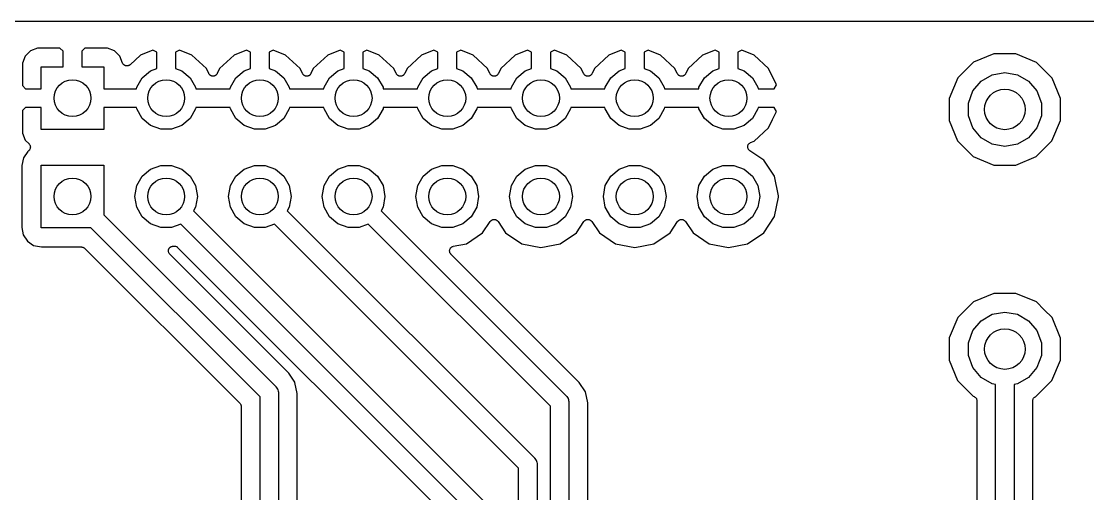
# Model space of a CAD drawing. Extents: x 10 to 287, y -200 to -10.
# Drawn here: x 86.5 to 115.4, y -49.72 to -36.91 of the extents above; entities that cross this region are included whole.
import ezdxf

# ---------------------------------------------------------------- set-up
doc = ezdxf.new("R2010")
doc.units = 0
doc.header["$MEASUREMENT"] = 0
doc.layers.add('BLACK', color=7, linetype='CONTINUOUS')

msp = doc.modelspace()

# ---------------------------------------------------------------- linework, layer by layer
at = {"layer": 'Black'}
for p, q in [((84.6132, -36.905), (142.8, -36.905)), ((86.6033, -37.8512), (86.526, -38.038)), ((86.7462, -37.7083), (86.6033, -37.8512)), ((86.933, -37.631), (86.7462, -37.7083)), ((87.5456, -37.631), (86.933, -37.631)), ((87.63, -37.7154), (87.5456, -37.631)), ((87.63, -38.139), (87.63, -37.7154)), ((88.2224, -37.631), (88.138, -37.7154)), ((88.138, -37.7154), (88.138, -38.139)), ((88.835, -37.631), (88.2224, -37.631)), ((89.0218, -37.7083), (88.835, -37.631)), ((89.1647, -37.8512), (89.0218, -37.7083)), ((89.2418, -38.0375), (89.1647, -37.8512)), ((89.7262, -37.8262), (89.4447, -38.0827)), ((90.0606, -37.6877), (89.7262, -37.8262)), ((90.17, -37.7454), (90.0606, -37.6877)), ((90.17, -38.1874), (90.17, -37.7454)), ((90.7874, -37.6877), (90.678, -37.7454)), ((90.678, -37.7454), (90.678, -38.1874)), ((91.1218, -37.8262), (90.7874, -37.6877)), ((91.515, -38.1845), (91.1218, -37.8262)), ((92.2662, -37.8262), (91.873, -38.1845)), ((92.6006, -37.6877), (92.2662, -37.8262)), ((92.71, -37.7454), (92.6006, -37.6877)), ((92.71, -38.1874), (92.71, -37.7454)), ((93.3274, -37.6877), (93.218, -37.7454)), ((93.218, -37.7454), (93.218, -38.1874)), ((93.6618, -37.8262), (93.3274, -37.6877)), ((94.055, -38.1845), (93.6618, -37.8262)), ((94.8062, -37.8262), (94.413, -38.1845)), ((95.1406, -37.6877), (94.8062, -37.8262)), ((95.25, -37.7454), (95.1406, -37.6877)), ((95.25, -38.1874), (95.25, -37.7454)), ((95.8674, -37.6877), (95.758, -37.7454)), ((95.758, -37.7454), (95.758, -38.1874)), ((96.2018, -37.8262), (95.8674, -37.6877)), ((96.595, -38.1845), (96.2018, -37.8262)), ((97.3462, -37.8262), (96.953, -38.1845)), ((97.6806, -37.6877), (97.3462, -37.8262)), ((97.79, -37.7454), (97.6806, -37.6877)), ((97.79, -38.1874), (97.79, -37.7454)), ((98.4074, -37.6877), (98.298, -37.7454)), ((98.298, -37.7454), (98.298, -38.1874)), ((98.7418, -37.8262), (98.4074, -37.6877)), ((99.135, -38.1845), (98.7418, -37.8262)), ((99.8862, -37.8262), (99.493, -38.1845)), ((100.221, -37.6877), (99.8862, -37.8262)), ((100.33, -37.7454), (100.221, -37.6877)), ((100.33, -38.1874), (100.33, -37.7454)), ((100.947, -37.6877), (100.838, -37.7454)), ((100.838, -37.7454), (100.838, -38.1874)), ((101.282, -37.8262), (100.947, -37.6877)), ((101.675, -38.1845), (101.282, -37.8262)), ((102.426, -37.8262), (102.033, -38.1845)), ((102.761, -37.6877), (102.426, -37.8262)), ((102.87, -37.7454), (102.761, -37.6877)), ((102.87, -38.1874), (102.87, -37.7454)), ((103.487, -37.6877), (103.378, -37.7454)), ((103.378, -37.7454), (103.378, -38.1874)), ((103.822, -37.8262), (103.487, -37.6877)), ((104.215, -38.1845), (103.822, -37.8262)), ((104.966, -37.8262), (104.573, -38.1845)), ((105.301, -37.6877), (104.966, -37.8262)), ((105.41, -37.7454), (105.301, -37.6877)), ((105.41, -38.1874), (105.41, -37.7454)), ((106.027, -37.6877), (105.918, -37.7454)), ((105.918, -37.7454), (105.918, -38.1874)), ((106.362, -37.8262), (106.027, -37.6877)), ((106.755, -38.1845), (106.362, -37.8262)), ((112.858, -37.7879), (112.304, -38.017)), ((113.458, -37.7885), (112.858, -37.7879)), ((114.012, -38.0185), (113.458, -37.7885)), ((86.526, -38.038), (86.526, -38.6506)), ((87.034, -38.735), (87.034, -38.139)), ((87.034, -38.139), (87.63, -38.139)), ((88.138, -38.139), (88.734, -38.139)), ((88.734, -38.139), (88.734, -38.735)), ((89.2477, -38.0467), (89.2418, -38.0375)), ((89.2518, -38.0568), (89.2477, -38.0467)), ((89.2594, -38.0652), (89.2518, -38.0568)), ((89.2655, -38.0747), (89.2594, -38.0652)), ((89.2742, -38.0813), (89.2655, -38.0747)), ((89.2815, -38.0894), (89.2742, -38.0813)), ((89.2915, -38.0947), (89.2815, -38.0894)), ((89.3005, -38.1015), (89.2915, -38.0947)), ((89.3109, -38.1048), (89.3005, -38.1015)), ((89.3206, -38.1099), (89.3109, -38.1048)), ((89.3318, -38.1114), (89.3206, -38.1099)), ((89.3426, -38.1148), (89.3318, -38.1114)), ((89.3535, -38.1143), (89.3426, -38.1148)), ((89.3643, -38.1158), (89.3535, -38.1143)), ((89.3754, -38.1134), (89.3643, -38.1158)), ((89.3866, -38.1129), (89.3754, -38.1134)), ((89.3967, -38.1087), (89.3866, -38.1129)), ((89.4074, -38.1063), (89.3967, -38.1087)), ((89.4169, -38.1003), (89.4074, -38.1063)), ((89.4274, -38.096), (89.4169, -38.1003)), ((89.4354, -38.0886), (89.4274, -38.096)), ((89.4447, -38.0827), (89.4354, -38.0886)), ((112.304, -38.017), (111.879, -38.4409)), ((114.227, -38.2334), (114.012, -38.0185)), ((89.6253, -38.695), (89.7729, -38.4394)), ((89.7729, -38.4394), (89.999, -38.2496)), ((89.999, -38.2496), (90.17, -38.1874)), ((90.678, -38.1874), (90.849, -38.2496)), ((90.849, -38.2496), (91.0751, -38.4394)), ((91.0751, -38.4394), (91.2227, -38.695)), ((91.579, -38.3209), (91.515, -38.1845)), ((91.5852, -38.3297), (91.579, -38.3209)), ((91.5898, -38.3395), (91.5852, -38.3297)), ((91.5978, -38.3476), (91.5898, -38.3395)), ((91.6044, -38.357), (91.5978, -38.3476)), ((91.6133, -38.3632), (91.6044, -38.357)), ((91.6209, -38.3708), (91.6133, -38.3632)), ((91.6312, -38.3757), (91.6209, -38.3708)), ((91.6406, -38.3822), (91.6312, -38.3757)), ((91.651, -38.385), (91.6406, -38.3822)), ((91.6608, -38.3895), (91.651, -38.385)), ((91.6722, -38.3906), (91.6608, -38.3895)), ((91.6833, -38.3935), (91.6722, -38.3906)), ((91.694, -38.3925), (91.6833, -38.3935)), ((91.7047, -38.3935), (91.694, -38.3925)), ((91.7158, -38.3906), (91.7047, -38.3935)), ((91.7272, -38.3895), (91.7158, -38.3906)), ((91.737, -38.385), (91.7272, -38.3895)), ((91.7474, -38.3822), (91.737, -38.385)), ((91.7568, -38.3757), (91.7474, -38.3822)), ((91.7671, -38.3708), (91.7568, -38.3757)), ((91.7747, -38.3632), (91.7671, -38.3708)), ((91.7836, -38.357), (91.7747, -38.3632)), ((91.7902, -38.3476), (91.7836, -38.357)), ((91.7982, -38.3395), (91.7902, -38.3476)), ((91.8028, -38.3297), (91.7982, -38.3395)), ((91.809, -38.3209), (91.8028, -38.3297)), ((91.873, -38.1845), (91.809, -38.3209)), ((92.1653, -38.695), (92.3129, -38.4394)), ((92.3129, -38.4394), (92.539, -38.2496)), ((92.539, -38.2496), (92.71, -38.1874)), ((93.218, -38.1874), (93.389, -38.2496)), ((93.389, -38.2496), (93.6151, -38.4394)), ((93.6151, -38.4394), (93.7627, -38.695)), ((94.119, -38.3209), (94.055, -38.1845)), ((94.1252, -38.3297), (94.119, -38.3209)), ((94.1298, -38.3395), (94.1252, -38.3297)), ((94.1378, -38.3476), (94.1298, -38.3395)), ((94.1444, -38.357), (94.1378, -38.3476)), ((94.1533, -38.3632), (94.1444, -38.357)), ((94.1609, -38.3708), (94.1533, -38.3632)), ((94.1712, -38.3757), (94.1609, -38.3708)), ((94.1806, -38.3822), (94.1712, -38.3757)), ((94.191, -38.385), (94.1806, -38.3822)), ((94.2008, -38.3895), (94.191, -38.385)), ((94.2122, -38.3906), (94.2008, -38.3895)), ((94.2233, -38.3935), (94.2122, -38.3906)), ((94.234, -38.3925), (94.2233, -38.3935)), ((94.2447, -38.3935), (94.234, -38.3925)), ((94.2558, -38.3906), (94.2447, -38.3935)), ((94.2672, -38.3895), (94.2558, -38.3906)), ((94.277, -38.385), (94.2672, -38.3895)), ((94.2874, -38.3822), (94.277, -38.385)), ((94.2968, -38.3757), (94.2874, -38.3822)), ((94.3071, -38.3708), (94.2968, -38.3757)), ((94.3147, -38.3632), (94.3071, -38.3708)), ((94.3236, -38.357), (94.3147, -38.3632)), ((94.3302, -38.3476), (94.3236, -38.357)), ((94.3382, -38.3395), (94.3302, -38.3476)), ((94.3428, -38.3297), (94.3382, -38.3395)), ((94.349, -38.3209), (94.3428, -38.3297)), ((94.413, -38.1845), (94.349, -38.3209)), ((94.7053, -38.695), (94.8529, -38.4394)), ((94.8529, -38.4394), (95.079, -38.2496)), ((95.079, -38.2496), (95.25, -38.1874)), ((95.758, -38.1874), (95.929, -38.2496)), ((95.929, -38.2496), (96.1551, -38.4394)), ((96.1551, -38.4394), (96.3027, -38.695)), ((96.659, -38.3209), (96.595, -38.1845)), ((96.6652, -38.3297), (96.659, -38.3209)), ((96.6698, -38.3395), (96.6652, -38.3297)), ((96.6778, -38.3476), (96.6698, -38.3395)), ((96.6844, -38.357), (96.6778, -38.3476)), ((96.6933, -38.3632), (96.6844, -38.357)), ((96.7009, -38.3708), (96.6933, -38.3632)), ((96.7112, -38.3757), (96.7009, -38.3708)), ((96.7206, -38.3822), (96.7112, -38.3757)), ((96.731, -38.385), (96.7206, -38.3822)), ((96.7408, -38.3895), (96.731, -38.385)), ((96.7522, -38.3906), (96.7408, -38.3895)), ((96.7633, -38.3935), (96.7522, -38.3906)), ((96.774, -38.3925), (96.7633, -38.3935)), ((96.7847, -38.3935), (96.774, -38.3925)), ((96.7958, -38.3906), (96.7847, -38.3935)), ((96.8072, -38.3895), (96.7958, -38.3906)), ((96.817, -38.385), (96.8072, -38.3895)), ((96.8274, -38.3822), (96.817, -38.385)), ((96.8368, -38.3757), (96.8274, -38.3822)), ((96.8471, -38.3708), (96.8368, -38.3757)), ((96.8547, -38.3632), (96.8471, -38.3708)), ((96.8636, -38.357), (96.8547, -38.3632)), ((96.8702, -38.3476), (96.8636, -38.357)), ((96.8782, -38.3395), (96.8702, -38.3476)), ((96.8828, -38.3297), (96.8782, -38.3395)), ((96.889, -38.3209), (96.8828, -38.3297)), ((96.953, -38.1845), (96.889, -38.3209)), ((97.2453, -38.695), (97.3929, -38.4394)), ((97.3929, -38.4394), (97.619, -38.2496)), ((97.619, -38.2496), (97.79, -38.1874)), ((98.298, -38.1874), (98.469, -38.2496)), ((98.469, -38.2496), (98.6951, -38.4394)), ((98.6951, -38.4394), (98.8427, -38.695)), ((99.199, -38.3209), (99.135, -38.1845)), ((99.2052, -38.3297), (99.199, -38.3209)), ((99.2098, -38.3395), (99.2052, -38.3297)), ((99.2178, -38.3476), (99.2098, -38.3395)), ((99.2244, -38.357), (99.2178, -38.3476)), ((99.2333, -38.3632), (99.2244, -38.357)), ((99.2409, -38.3708), (99.2333, -38.3632)), ((99.2512, -38.3757), (99.2409, -38.3708)), ((99.2606, -38.3822), (99.2512, -38.3757)), ((99.271, -38.385), (99.2606, -38.3822)), ((99.2808, -38.3895), (99.271, -38.385)), ((99.2922, -38.3906), (99.2808, -38.3895)), ((99.3033, -38.3935), (99.2922, -38.3906)), ((99.314, -38.3925), (99.3033, -38.3935)), ((99.3247, -38.3935), (99.314, -38.3925)), ((99.3358, -38.3906), (99.3247, -38.3935)), ((99.3472, -38.3895), (99.3358, -38.3906)), ((99.357, -38.385), (99.3472, -38.3895)), ((99.3674, -38.3822), (99.357, -38.385)), ((99.3768, -38.3757), (99.3674, -38.3822)), ((99.3871, -38.3708), (99.3768, -38.3757)), ((99.3947, -38.3632), (99.3871, -38.3708)), ((99.4036, -38.357), (99.3947, -38.3632)), ((99.4102, -38.3476), (99.4036, -38.357)), ((99.4182, -38.3395), (99.4102, -38.3476)), ((99.4228, -38.3297), (99.4182, -38.3395)), ((99.429, -38.3209), (99.4228, -38.3297)), ((99.493, -38.1845), (99.429, -38.3209)), ((99.7853, -38.695), (99.9329, -38.4394)), ((99.9329, -38.4394), (100.159, -38.2496)), ((100.159, -38.2496), (100.33, -38.1874)), ((100.838, -38.1874), (101.009, -38.2496)), ((101.009, -38.2496), (101.235, -38.4394)), ((101.235, -38.4394), (101.383, -38.695)), ((101.739, -38.3209), (101.675, -38.1845)), ((101.745, -38.3297), (101.739, -38.3209)), ((101.75, -38.3395), (101.745, -38.3297)), ((101.758, -38.3476), (101.75, -38.3395)), ((101.764, -38.357), (101.758, -38.3476)), ((101.773, -38.3632), (101.764, -38.357)), ((101.781, -38.3708), (101.773, -38.3632)), ((101.791, -38.3757), (101.781, -38.3708)), ((101.801, -38.3822), (101.791, -38.3757)), ((101.811, -38.385), (101.801, -38.3822)), ((101.821, -38.3895), (101.811, -38.385)), ((101.832, -38.3906), (101.821, -38.3895)), ((101.843, -38.3935), (101.832, -38.3906)), ((101.854, -38.3925), (101.843, -38.3935)), ((101.865, -38.3935), (101.854, -38.3925)), ((101.876, -38.3906), (101.865, -38.3935)), ((101.887, -38.3895), (101.876, -38.3906)), ((101.897, -38.385), (101.887, -38.3895)), ((101.907, -38.3822), (101.897, -38.385)), ((101.917, -38.3757), (101.907, -38.3822)), ((101.927, -38.3708), (101.917, -38.3757)), ((101.935, -38.3632), (101.927, -38.3708)), ((101.944, -38.357), (101.935, -38.3632)), ((101.95, -38.3476), (101.944, -38.357)), ((101.958, -38.3395), (101.95, -38.3476)), ((101.963, -38.3297), (101.958, -38.3395)), ((101.969, -38.3209), (101.963, -38.3297)), ((102.033, -38.1845), (101.969, -38.3209)), ((102.325, -38.695), (102.473, -38.4394)), ((102.473, -38.4394), (102.699, -38.2496)), ((102.699, -38.2496), (102.87, -38.1874)), ((103.378, -38.1874), (103.549, -38.2496)), ((103.549, -38.2496), (103.775, -38.4394)), ((103.775, -38.4394), (103.923, -38.695)), ((104.279, -38.3209), (104.215, -38.1845)), ((104.285, -38.3297), (104.279, -38.3209)), ((104.29, -38.3395), (104.285, -38.3297)), ((104.298, -38.3476), (104.29, -38.3395)), ((104.304, -38.357), (104.298, -38.3476)), ((104.313, -38.3632), (104.304, -38.357)), ((104.321, -38.3708), (104.313, -38.3632)), ((104.331, -38.3757), (104.321, -38.3708)), ((104.341, -38.3822), (104.331, -38.3757)), ((104.351, -38.385), (104.341, -38.3822)), ((104.361, -38.3895), (104.351, -38.385)), ((104.372, -38.3906), (104.361, -38.3895)), ((104.383, -38.3935), (104.372, -38.3906)), ((104.394, -38.3925), (104.383, -38.3935)), ((104.405, -38.3935), (104.394, -38.3925)), ((104.416, -38.3906), (104.405, -38.3935)), ((104.427, -38.3895), (104.416, -38.3906)), ((104.437, -38.385), (104.427, -38.3895)), ((104.447, -38.3822), (104.437, -38.385)), ((104.457, -38.3757), (104.447, -38.3822)), ((104.467, -38.3708), (104.457, -38.3757)), ((104.475, -38.3632), (104.467, -38.3708)), ((104.484, -38.357), (104.475, -38.3632)), ((104.49, -38.3476), (104.484, -38.357)), ((104.498, -38.3395), (104.49, -38.3476)), ((104.503, -38.3297), (104.498, -38.3395)), ((104.509, -38.3209), (104.503, -38.3297)), ((104.573, -38.1845), (104.509, -38.3209)), ((104.865, -38.695), (105.013, -38.4394)), ((105.013, -38.4394), (105.239, -38.2496)), ((105.239, -38.2496), (105.41, -38.1874)), ((105.918, -38.1874), (106.089, -38.2496)), ((106.089, -38.2496), (106.315, -38.4394)), ((106.315, -38.4394), (106.463, -38.695)), ((106.964, -38.629), (106.755, -38.1845)), ((111.879, -38.4409), (111.649, -38.9949)), ((112.512, -38.5272), (112.814, -38.3529)), ((112.814, -38.3529), (113.157, -38.2924)), ((113.157, -38.2924), (113.5, -38.3529)), ((113.5, -38.3529), (113.802, -38.5272)), ((114.436, -38.4431), (114.227, -38.2334)), ((86.526, -38.6506), (86.6104, -38.735)), ((89.6182, -38.735), (89.6253, -38.695)), ((91.2227, -38.695), (91.2298, -38.735)), ((92.1582, -38.735), (92.1653, -38.695)), ((93.7627, -38.695), (93.7698, -38.735)), ((94.6982, -38.735), (94.7053, -38.695)), ((96.3027, -38.695), (96.3098, -38.735)), ((97.2382, -38.735), (97.2453, -38.695)), ((98.8427, -38.695), (98.8498, -38.735)), ((99.7782, -38.735), (99.7853, -38.695)), ((101.383, -38.695), (101.39, -38.735)), ((102.318, -38.735), (102.325, -38.695)), ((103.923, -38.695), (103.93, -38.735)), ((104.858, -38.735), (104.865, -38.695)), ((106.463, -38.695), (106.47, -38.735)), ((106.908, -38.735), (106.964, -38.629)), ((112.288, -38.7943), (112.512, -38.5272)), ((113.802, -38.5272), (114.026, -38.7943)), ((114.665, -38.9976), (114.436, -38.4431)), ((86.6104, -38.735), (87.034, -38.735)), ((88.734, -38.735), (89.6182, -38.735)), ((91.2298, -38.735), (92.1582, -38.735)), ((93.7698, -38.735), (94.6982, -38.735)), ((96.3098, -38.735), (97.2382, -38.735)), ((98.8498, -38.735), (99.7782, -38.735)), ((101.39, -38.735), (102.318, -38.735)), ((103.93, -38.735), (104.858, -38.735)), ((106.47, -38.735), (106.908, -38.735)), ((111.649, -38.9949), (111.649, -39.5948)), ((112.168, -39.1219), (112.288, -38.7943)), ((114.026, -38.7943), (114.146, -39.1219)), ((114.665, -39.0315), (114.665, -38.9976)), ((86.6104, -39.243), (86.526, -39.3274)), ((87.034, -39.243), (86.6104, -39.243)), ((87.034, -39.839), (87.034, -39.243)), ((89.6182, -39.243), (88.734, -39.243)), ((88.734, -39.243), (88.734, -39.839)), ((89.6253, -39.283), (89.6182, -39.243)), ((89.7729, -39.5386), (89.6253, -39.283)), ((91.2227, -39.283), (91.0751, -39.5386)), ((91.2298, -39.243), (91.2227, -39.283)), ((92.1582, -39.243), (91.2298, -39.243)), ((92.1653, -39.283), (92.1582, -39.243)), ((92.3129, -39.5386), (92.1653, -39.283)), ((93.7627, -39.283), (93.6151, -39.5386)), ((93.7698, -39.243), (93.7627, -39.283)), ((94.6982, -39.243), (93.7698, -39.243)), ((94.7053, -39.283), (94.6982, -39.243)), ((94.8529, -39.5386), (94.7053, -39.283)), ((96.3027, -39.283), (96.1551, -39.5386)), ((96.3098, -39.243), (96.3027, -39.283)), ((97.2382, -39.243), (96.3098, -39.243)), ((97.2453, -39.283), (97.2382, -39.243)), ((97.3929, -39.5386), (97.2453, -39.283)), ((98.8427, -39.283), (98.6951, -39.5386)), ((98.8498, -39.243), (98.8427, -39.283)), ((99.7782, -39.243), (98.8498, -39.243)), ((99.7853, -39.283), (99.7782, -39.243)), ((99.9329, -39.5386), (99.7853, -39.283)), ((101.383, -39.283), (101.235, -39.5386)), ((101.39, -39.243), (101.383, -39.283)), ((102.318, -39.243), (101.39, -39.243)), ((102.325, -39.283), (102.318, -39.243)), ((102.473, -39.5386), (102.325, -39.283)), ((103.923, -39.283), (103.775, -39.5386)), ((103.93, -39.243), (103.923, -39.283)), ((104.858, -39.243), (103.93, -39.243)), ((104.865, -39.283), (104.858, -39.243)), ((105.013, -39.5386), (104.865, -39.283)), ((106.463, -39.283), (106.315, -39.5386)), ((106.47, -39.243), (106.463, -39.283)), ((106.908, -39.243), (106.47, -39.243)), ((106.964, -39.349), (106.908, -39.243)), ((112.168, -39.4705), (112.168, -39.1219)), ((114.146, -39.1219), (114.146, -39.4705)), ((114.665, -39.5975), (114.665, -39.0315)), ((86.526, -39.3274), (86.526, -39.94)), ((89.999, -39.7284), (89.7729, -39.5386)), ((91.0751, -39.5386), (90.849, -39.7284)), ((92.539, -39.7284), (92.3129, -39.5386)), ((93.6151, -39.5386), (93.389, -39.7284)), ((95.079, -39.7284), (94.8529, -39.5386)), ((96.1551, -39.5386), (95.929, -39.7284)), ((97.619, -39.7284), (97.3929, -39.5386)), ((98.6951, -39.5386), (98.469, -39.7284)), ((100.159, -39.7284), (99.9329, -39.5386)), ((101.235, -39.5386), (101.009, -39.7284)), ((102.699, -39.7284), (102.473, -39.5386)), ((103.775, -39.5386), (103.549, -39.7284)), ((105.239, -39.7284), (105.013, -39.5386)), ((106.315, -39.5386), (106.089, -39.7284)), ((106.755, -39.7935), (106.862, -39.566)), ((106.862, -39.566), (106.964, -39.349)), ((111.649, -39.5948), (111.878, -40.1493)), ((112.288, -39.7981), (112.168, -39.4705)), ((114.146, -39.4705), (114.026, -39.7981)), ((114.435, -40.1515), (114.665, -39.5975)), ((88.734, -39.839), (87.034, -39.839)), ((90.2764, -39.8293), (89.999, -39.7284)), ((90.5716, -39.8293), (90.2764, -39.8293)), ((90.849, -39.7284), (90.5716, -39.8293)), ((92.8164, -39.8293), (92.539, -39.7284)), ((93.1116, -39.8293), (92.8164, -39.8293)), ((93.389, -39.7284), (93.1116, -39.8293)), ((95.3564, -39.8293), (95.079, -39.7284)), ((95.6516, -39.8293), (95.3564, -39.8293)), ((95.929, -39.7284), (95.6516, -39.8293)), ((97.8964, -39.8293), (97.619, -39.7284)), ((98.1916, -39.8293), (97.8964, -39.8293)), ((98.469, -39.7284), (98.1916, -39.8293)), ((100.436, -39.8293), (100.159, -39.7284)), ((100.732, -39.8293), (100.436, -39.8293)), ((101.009, -39.7284), (100.732, -39.8293)), ((102.976, -39.8293), (102.699, -39.7284)), ((103.272, -39.8293), (102.976, -39.8293)), ((103.549, -39.7284), (103.272, -39.8293)), ((105.516, -39.8293), (105.239, -39.7284)), ((105.812, -39.8293), (105.516, -39.8293)), ((106.089, -39.7284), (105.812, -39.8293)), ((106.362, -40.1518), (106.755, -39.7935)), ((112.512, -40.0652), (112.288, -39.7981)), ((114.026, -39.7981), (113.802, -40.0652)), ((86.526, -39.94), (86.6033, -40.1268)), ((86.6033, -40.1268), (86.7066, -40.2301)), ((106.265, -40.1919), (106.362, -40.1518)), ((111.878, -40.1493), (112.302, -40.5739)), ((112.814, -40.2395), (112.512, -40.0652)), ((113.802, -40.0652), (113.5, -40.2395)), ((114.227, -40.3589), (114.435, -40.1515)), ((86.6729, -40.4348), (86.5569, -40.6045)), ((86.6856, -40.4267), (86.6729, -40.4348)), ((86.6874, -40.425), (86.6856, -40.4267)), ((86.6897, -40.4239), (86.6874, -40.425)), ((86.7036, -40.41), (86.6897, -40.4239)), ((86.7179, -40.3967), (86.7036, -40.41)), ((86.7066, -40.2301), (86.7081, -40.2321)), ((86.7081, -40.2321), (86.7101, -40.2336)), ((86.7101, -40.2336), (86.7207, -40.2501)), ((86.7191, -40.3945), (86.7179, -40.3967)), ((86.7209, -40.3927), (86.7191, -40.3945)), ((86.7207, -40.2501), (86.7319, -40.2662)), ((86.7291, -40.3749), (86.7209, -40.3927)), ((86.7381, -40.3575), (86.7291, -40.3749)), ((86.7319, -40.2662), (86.7326, -40.2686)), ((86.7326, -40.2686), (86.7339, -40.2707)), ((86.7339, -40.2707), (86.7383, -40.2898)), ((86.7384, -40.355), (86.7381, -40.3575)), ((86.7383, -40.2898), (86.7433, -40.3088)), ((86.7395, -40.3527), (86.7384, -40.355)), ((86.7412, -40.3332), (86.7395, -40.3527)), ((86.7437, -40.3137), (86.7412, -40.3332)), ((86.7433, -40.3088), (86.7431, -40.3113)), ((86.7431, -40.3113), (86.7437, -40.3137)), ((106.187, -40.3009), (106.188, -40.2969)), ((106.189, -40.3188), (106.187, -40.3009)), ((106.188, -40.2927), (106.193, -40.2756)), ((106.188, -40.2969), (106.188, -40.2927)), ((106.19, -40.3367), (106.189, -40.3188)), ((106.191, -40.3406), (106.19, -40.3367)), ((106.192, -40.3448), (106.191, -40.3406)), ((106.2, -40.3609), (106.192, -40.3448)), ((106.193, -40.2756), (106.197, -40.2581)), ((106.197, -40.2581), (106.2, -40.2546)), ((106.2, -40.2546), (106.201, -40.2506)), ((106.206, -40.3775), (106.2, -40.3609)), ((106.201, -40.2506), (106.212, -40.2364)), ((106.209, -40.3806), (106.206, -40.3775)), ((106.211, -40.3843), (106.209, -40.3806)), ((106.224, -40.3968), (106.211, -40.3843)), ((106.212, -40.2364), (106.222, -40.2214)), ((106.222, -40.2214), (106.225, -40.2189)), ((106.236, -40.41), (106.224, -40.3968)), ((106.225, -40.2189), (106.228, -40.2156)), ((106.228, -40.2156), (106.243, -40.206)), ((106.24, -40.4119), (106.236, -40.41)), ((106.243, -40.4149), (106.24, -40.4119)), ((106.243, -40.206), (106.257, -40.1954)), ((106.622, -40.6684), (106.243, -40.4149)), ((106.257, -40.1954), (106.261, -40.1942)), ((106.261, -40.1942), (106.265, -40.1919)), ((113.157, -40.3), (112.814, -40.2395)), ((113.5, -40.2395), (113.157, -40.3)), ((114.01, -40.5754), (114.227, -40.3589)), ((86.5569, -40.6045), (86.5136, -40.8187)), ((106.916, -41.1082), (106.622, -40.6684)), ((112.302, -40.5739), (112.856, -40.8039)), ((113.456, -40.8045), (114.01, -40.5754)), ((86.5136, -40.8187), (86.5136, -42.4942)), ((87.034, -42.506), (87.034, -40.806)), ((87.034, -40.806), (88.734, -40.806)), ((88.734, -40.806), (88.734, -42.1524)), ((89.7729, -41.1064), (89.999, -40.9166)), ((89.999, -40.9166), (90.2764, -40.8157)), ((90.2764, -40.8157), (90.5716, -40.8157)), ((90.5716, -40.8157), (90.849, -40.9166)), ((90.849, -40.9166), (91.0751, -41.1064)), ((92.3129, -41.1064), (92.539, -40.9166)), ((92.539, -40.9166), (92.8164, -40.8157)), ((92.8164, -40.8157), (93.1116, -40.8157)), ((93.1116, -40.8157), (93.389, -40.9166)), ((93.389, -40.9166), (93.6151, -41.1064)), ((94.8529, -41.1064), (95.079, -40.9166)), ((95.079, -40.9166), (95.3564, -40.8157)), ((95.3564, -40.8157), (95.6516, -40.8157)), ((95.6516, -40.8157), (95.929, -40.9166)), ((95.929, -40.9166), (96.1551, -41.1064)), ((97.3929, -41.1064), (97.619, -40.9166)), ((97.619, -40.9166), (97.8964, -40.8157)), ((97.8964, -40.8157), (98.1916, -40.8157)), ((98.1916, -40.8157), (98.469, -40.9166)), ((98.469, -40.9166), (98.6951, -41.1064)), ((99.9329, -41.1064), (100.159, -40.9166)), ((100.159, -40.9166), (100.436, -40.8157)), ((100.436, -40.8157), (100.732, -40.8157)), ((100.732, -40.8157), (101.009, -40.9166)), ((101.009, -40.9166), (101.235, -41.1064)), ((102.473, -41.1064), (102.699, -40.9166)), ((102.699, -40.9166), (102.976, -40.8157)), ((102.976, -40.8157), (103.272, -40.8157)), ((103.272, -40.8157), (103.549, -40.9166)), ((103.549, -40.9166), (103.775, -41.1064)), ((105.013, -41.1064), (105.239, -40.9166)), ((105.239, -40.9166), (105.516, -40.8157)), ((105.516, -40.8157), (105.812, -40.8157)), ((105.812, -40.8157), (106.089, -40.9166)), ((106.089, -40.9166), (106.315, -41.1064)), ((112.856, -40.8039), (113.456, -40.8045)), ((89.6253, -41.362), (89.7729, -41.1064)), ((91.0751, -41.1064), (91.2227, -41.362)), ((92.1653, -41.362), (92.3129, -41.1064)), ((93.6151, -41.1064), (93.7627, -41.362)), ((94.7053, -41.362), (94.8529, -41.1064)), ((96.1551, -41.1064), (96.3027, -41.362)), ((97.2453, -41.362), (97.3929, -41.1064)), ((98.6951, -41.1064), (98.8427, -41.362)), ((99.7853, -41.362), (99.9329, -41.1064)), ((101.235, -41.1064), (101.383, -41.362)), ((102.325, -41.362), (102.473, -41.1064)), ((103.775, -41.1064), (103.923, -41.362)), ((104.865, -41.362), (105.013, -41.1064)), ((106.315, -41.1064), (106.463, -41.362)), ((107.022, -41.6394), (106.916, -41.1082)), ((89.574, -41.6528), (89.6253, -41.362)), ((91.2227, -41.362), (91.274, -41.6528)), ((92.114, -41.6528), (92.1653, -41.362)), ((93.7627, -41.362), (93.814, -41.6528)), ((94.654, -41.6528), (94.7053, -41.362)), ((96.3027, -41.362), (96.354, -41.6528)), ((97.194, -41.6528), (97.2453, -41.362)), ((98.8427, -41.362), (98.894, -41.6528)), ((99.734, -41.6528), (99.7853, -41.362)), ((101.383, -41.362), (101.434, -41.6528)), ((102.274, -41.6528), (102.325, -41.362)), ((103.923, -41.362), (103.974, -41.6528)), ((104.814, -41.6528), (104.865, -41.362)), ((106.463, -41.362), (106.514, -41.6528)), ((89.574, -41.6592), (89.574, -41.6528)), ((89.6253, -41.95), (89.574, -41.6592)), ((91.274, -41.6592), (91.2227, -41.95)), ((91.274, -41.6528), (91.274, -41.6592)), ((92.114, -41.6592), (92.114, -41.6528)), ((92.1653, -41.95), (92.114, -41.6592)), ((93.814, -41.6592), (93.7627, -41.95)), ((93.814, -41.6528), (93.814, -41.6592)), ((94.654, -41.6592), (94.654, -41.6528)), ((94.7053, -41.95), (94.654, -41.6592)), ((96.354, -41.6592), (96.3027, -41.95)), ((96.354, -41.6528), (96.354, -41.6592)), ((97.194, -41.6592), (97.194, -41.6528)), ((97.2453, -41.95), (97.194, -41.6592)), ((98.894, -41.6592), (98.8427, -41.95)), ((98.894, -41.6528), (98.894, -41.6592)), ((99.734, -41.6592), (99.734, -41.6528)), ((99.7853, -41.95), (99.734, -41.6592)), ((101.434, -41.6592), (101.383, -41.95)), ((101.434, -41.6528), (101.434, -41.6592)), ((102.274, -41.6592), (102.274, -41.6528)), ((102.325, -41.95), (102.274, -41.6592)), ((103.974, -41.6592), (103.923, -41.95)), ((103.974, -41.6528), (103.974, -41.6592)), ((104.814, -41.6592), (104.814, -41.6528)), ((104.865, -41.95), (104.814, -41.6592)), ((106.514, -41.6592), (106.463, -41.95)), ((106.514, -41.6528), (106.514, -41.6592)), ((106.916, -42.2038), (107.022, -41.6726)), ((107.022, -41.6726), (107.022, -41.6394)), ((88.734, -42.1524), (93.3948, -46.8132)), ((89.7729, -42.2056), (89.6253, -41.95)), ((91.2227, -41.95), (91.1674, -42.0458)), ((91.1674, -42.0458), (99.6432, -50.5216)), ((92.3129, -42.2056), (92.1653, -41.95)), ((93.7627, -41.95), (93.7074, -42.0458)), ((93.7074, -42.0458), (100.405, -48.7436)), ((94.8529, -42.2056), (94.7053, -41.95)), ((96.3027, -41.95), (96.2474, -42.0458)), ((96.2474, -42.0458), (101.269, -47.0672)), ((97.3929, -42.2056), (97.2453, -41.95)), ((98.8427, -41.95), (98.6951, -42.2056)), ((99.9329, -42.2056), (99.7853, -41.95)), ((101.383, -41.95), (101.235, -42.2056)), ((102.473, -42.2056), (102.325, -41.95)), ((103.923, -41.95), (103.775, -42.2056)), ((105.013, -42.2056), (104.865, -41.95)), ((106.463, -41.95), (106.315, -42.2056)), ((89.999, -42.3954), (89.7729, -42.2056)), ((90.2764, -42.4963), (89.999, -42.3954)), ((90.8203, -42.4058), (90.5716, -42.4963)), ((99.2164, -50.802), (90.8203, -42.4058)), ((92.539, -42.3954), (92.3129, -42.2056)), ((92.8164, -42.4963), (92.539, -42.3954)), ((93.3603, -42.4058), (93.1116, -42.4963)), ((99.9784, -49.024), (93.3603, -42.4058)), ((95.079, -42.3954), (94.8529, -42.2056)), ((95.3564, -42.4963), (95.079, -42.3954)), ((95.9003, -42.4058), (95.6516, -42.4963)), ((100.842, -47.3476), (95.9003, -42.4058)), ((97.619, -42.3954), (97.3929, -42.2056)), ((97.8964, -42.4963), (97.619, -42.3954)), ((98.469, -42.3954), (98.1916, -42.4963)), ((98.6951, -42.2056), (98.469, -42.3954)), ((99.0025, -42.6436), (99.2084, -42.3354)), ((99.2084, -42.3354), (99.218, -42.3254)), ((99.218, -42.3254), (99.2262, -42.3142)), ((99.2262, -42.3142), (99.2331, -42.3096)), ((99.2331, -42.3096), (99.2389, -42.3036)), ((99.2389, -42.3036), (99.2513, -42.2974)), ((99.2513, -42.2974), (99.2629, -42.2897)), ((99.2629, -42.2897), (99.271, -42.2877)), ((99.271, -42.2877), (99.2785, -42.284)), ((99.2785, -42.284), (99.2922, -42.2825)), ((99.2922, -42.2825), (99.3057, -42.2792)), ((99.3057, -42.2792), (99.314, -42.2802)), ((99.314, -42.2802), (99.3223, -42.2792)), ((99.3223, -42.2792), (99.3358, -42.2825)), ((99.3358, -42.2825), (99.3495, -42.284)), ((99.3495, -42.284), (99.357, -42.2877)), ((99.357, -42.2877), (99.3651, -42.2897)), ((99.3651, -42.2897), (99.3767, -42.2974)), ((99.3767, -42.2974), (99.3891, -42.3036)), ((99.3891, -42.3036), (99.3949, -42.3096)), ((99.3949, -42.3096), (99.4018, -42.3142)), ((99.4018, -42.3142), (99.41, -42.3254)), ((99.41, -42.3254), (99.4196, -42.3354)), ((99.4196, -42.3354), (99.6255, -42.6436)), ((100.159, -42.3954), (99.9329, -42.2056)), ((100.436, -42.4963), (100.159, -42.3954)), ((101.009, -42.3954), (100.732, -42.4963)), ((101.235, -42.2056), (101.009, -42.3954)), ((101.542, -42.6436), (101.748, -42.3354)), ((101.748, -42.3354), (101.758, -42.3254)), ((101.758, -42.3254), (101.766, -42.3142)), ((101.766, -42.3142), (101.773, -42.3096)), ((101.773, -42.3096), (101.779, -42.3036)), ((101.779, -42.3036), (101.791, -42.2974)), ((101.791, -42.2974), (101.803, -42.2897)), ((101.803, -42.2897), (101.811, -42.2877)), ((101.811, -42.2877), (101.818, -42.284)), ((101.818, -42.284), (101.832, -42.2825)), ((101.832, -42.2825), (101.846, -42.2792)), ((101.846, -42.2792), (101.854, -42.2802)), ((101.854, -42.2802), (101.862, -42.2792)), ((101.862, -42.2792), (101.876, -42.2825)), ((101.876, -42.2825), (101.89, -42.284)), ((101.89, -42.284), (101.897, -42.2877)), ((101.897, -42.2877), (101.905, -42.2897)), ((101.905, -42.2897), (101.917, -42.2974)), ((101.917, -42.2974), (101.929, -42.3036)), ((101.929, -42.3036), (101.935, -42.3096)), ((101.935, -42.3096), (101.942, -42.3142)), ((101.942, -42.3142), (101.95, -42.3254)), ((101.95, -42.3254), (101.96, -42.3354)), ((101.96, -42.3354), (102.166, -42.6436)), ((102.699, -42.3954), (102.473, -42.2056)), ((102.976, -42.4963), (102.699, -42.3954)), ((103.549, -42.3954), (103.272, -42.4963)), ((103.775, -42.2056), (103.549, -42.3954)), ((104.082, -42.6436), (104.288, -42.3354)), ((104.288, -42.3354), (104.298, -42.3254)), ((104.298, -42.3254), (104.306, -42.3142)), ((104.306, -42.3142), (104.313, -42.3096)), ((104.313, -42.3096), (104.319, -42.3036)), ((104.319, -42.3036), (104.331, -42.2974)), ((104.331, -42.2974), (104.343, -42.2897)), ((104.343, -42.2897), (104.351, -42.2877)), ((104.351, -42.2877), (104.358, -42.284)), ((104.358, -42.284), (104.372, -42.2825)), ((104.372, -42.2825), (104.386, -42.2792)), ((104.386, -42.2792), (104.394, -42.2802)), ((104.394, -42.2802), (104.402, -42.2792)), ((104.402, -42.2792), (104.416, -42.2825)), ((104.416, -42.2825), (104.43, -42.284)), ((104.43, -42.284), (104.437, -42.2877)), ((104.437, -42.2877), (104.445, -42.2897)), ((104.445, -42.2897), (104.457, -42.2974)), ((104.457, -42.2974), (104.469, -42.3036)), ((104.469, -42.3036), (104.475, -42.3096)), ((104.475, -42.3096), (104.482, -42.3142)), ((104.482, -42.3142), (104.49, -42.3254)), ((104.49, -42.3254), (104.5, -42.3354)), ((104.5, -42.3354), (104.706, -42.6436)), ((105.239, -42.3954), (105.013, -42.2056)), ((105.516, -42.4963), (105.239, -42.3954)), ((106.089, -42.3954), (105.812, -42.4963)), ((106.315, -42.2056), (106.089, -42.3954)), ((106.622, -42.6436), (106.916, -42.2038)), ((86.5136, -42.4942), (86.5511, -42.6935)), ((86.5511, -42.6935), (86.6628, -42.8671)), ((88.3804, -42.506), (87.034, -42.506)), ((92.968, -47.0936), (88.3804, -42.506)), ((90.5716, -42.4963), (90.2764, -42.4963)), ((93.1116, -42.4963), (92.8164, -42.4963)), ((95.6516, -42.4963), (95.3564, -42.4963)), ((98.1916, -42.4963), (97.8964, -42.4963)), ((98.5627, -42.9374), (99.0025, -42.6436)), ((99.6255, -42.6436), (100.065, -42.9374)), ((100.732, -42.4963), (100.436, -42.4963)), ((101.103, -42.9374), (101.542, -42.6436)), ((102.166, -42.6436), (102.605, -42.9374)), ((103.272, -42.4963), (102.976, -42.4963)), ((103.643, -42.9374), (104.082, -42.6436)), ((104.706, -42.6436), (105.145, -42.9374)), ((105.812, -42.4963), (105.516, -42.4963)), ((106.183, -42.9374), (106.622, -42.6436)), ((86.6628, -42.8671), (86.8325, -42.9831)), ((86.8325, -42.9831), (87.0467, -43.0264)), ((87.0467, -43.0264), (88.1299, -43.0264)), ((88.1299, -43.0264), (88.1354, -43.0274)), ((88.1354, -43.0274), (88.1409, -43.0269)), ((88.1409, -43.0269), (88.157, -43.0312)), ((88.157, -43.0312), (88.1733, -43.0341)), ((88.1733, -43.0341), (88.1781, -43.0369)), ((88.1781, -43.0369), (88.1835, -43.0383)), ((88.1835, -43.0383), (88.1971, -43.0479)), ((88.1971, -43.0479), (88.2115, -43.0562)), ((88.2115, -43.0562), (88.2151, -43.0604)), ((88.2151, -43.0604), (88.2197, -43.0636)), ((88.2197, -43.0636), (92.4228, -47.2668)), ((90.5006, -43.0761), (90.5082, -43.0598)), ((90.5082, -43.0598), (90.5112, -43.0568)), ((90.5112, -43.0568), (90.5132, -43.0532)), ((90.5132, -43.0532), (90.5267, -43.0413)), ((90.5267, -43.0413), (90.5394, -43.0286)), ((90.5394, -43.0286), (90.5432, -43.0268)), ((90.5432, -43.0268), (90.5463, -43.0241)), ((90.5463, -43.0241), (90.5631, -43.0176)), ((90.5631, -43.0176), (90.5794, -43.01)), ((90.5794, -43.01), (90.5835, -43.0096)), ((90.5835, -43.0096), (90.5875, -43.0081)), ((90.5875, -43.0081), (90.6182, -43.002)), ((90.6182, -43.002), (90.6361, -43.0016)), ((90.6361, -43.0016), (90.654, -43)), ((90.654, -43), (90.6581, -43.0011)), ((90.6581, -43.0011), (90.6623, -43.001)), ((90.6623, -43.001), (90.6793, -43.0068)), ((90.6793, -43.0068), (90.6966, -43.0114)), ((90.6966, -43.0114), (90.7001, -43.0138)), ((90.7001, -43.0138), (90.704, -43.0152)), ((90.704, -43.0152), (90.718, -43.0264)), ((90.718, -43.0264), (90.7328, -43.0367)), ((90.7328, -43.0367), (98.6712, -50.9752)), ((98.1206, -43.0761), (98.1282, -43.0598)), ((98.1282, -43.0598), (98.1312, -43.0568)), ((98.1312, -43.0568), (98.1332, -43.0532)), ((98.1332, -43.0532), (98.1467, -43.0413)), ((98.1467, -43.0413), (98.1594, -43.0286)), ((98.1594, -43.0286), (98.1632, -43.0268)), ((98.1632, -43.0268), (98.1663, -43.0241)), ((98.1663, -43.0241), (98.1831, -43.0176)), ((98.1831, -43.0176), (98.1994, -43.01)), ((98.1994, -43.01), (98.2035, -43.0096)), ((98.2035, -43.0096), (98.2075, -43.0081)), ((98.2075, -43.0081), (98.5627, -42.9374)), ((100.065, -42.9374), (100.584, -43.0406)), ((100.584, -43.0406), (101.103, -42.9374)), ((102.605, -42.9374), (103.124, -43.0406)), ((103.124, -43.0406), (103.643, -42.9374)), ((105.145, -42.9374), (105.664, -43.0406)), ((105.664, -43.0406), (106.183, -42.9374)), ((90.4853, -43.1354), (90.488, -43.1177)), ((90.4861, -43.1395), (90.4853, -43.1354)), ((90.4857, -43.1437), (90.4861, -43.1395)), ((90.4904, -43.1611), (90.4857, -43.1437)), ((90.488, -43.1177), (90.4896, -43.0998)), ((90.4896, -43.0998), (90.4913, -43.096)), ((90.4939, -43.1787), (90.4904, -43.1611)), ((90.4913, -43.096), (90.492, -43.0918)), ((90.492, -43.0918), (90.5006, -43.0761)), ((90.496, -43.1823), (90.4939, -43.1787)), ((90.4971, -43.1863), (90.496, -43.1823)), ((90.5074, -43.201), (90.4971, -43.1863)), ((90.5167, -43.2164), (90.5074, -43.201)), ((90.52, -43.219), (90.5167, -43.2164)), ((90.5224, -43.2225), (90.52, -43.219)), ((93.7451, -46.4452), (90.5224, -43.2225)), ((98.1053, -43.1354), (98.108, -43.1177)), ((98.1061, -43.1395), (98.1053, -43.1354)), ((98.1057, -43.1437), (98.1061, -43.1395)), ((98.1104, -43.1611), (98.1057, -43.1437)), ((98.108, -43.1177), (98.1096, -43.0998)), ((98.1096, -43.0998), (98.1113, -43.096)), ((98.1139, -43.1787), (98.1104, -43.1611)), ((98.1113, -43.096), (98.112, -43.0918)), ((98.112, -43.0918), (98.1206, -43.0761)), ((98.116, -43.1823), (98.1139, -43.1787)), ((98.1171, -43.1863), (98.116, -43.1823)), ((98.1274, -43.201), (98.1171, -43.1863)), ((98.1367, -43.2164), (98.1274, -43.201)), ((98.14, -43.219), (98.1367, -43.2164)), ((98.1424, -43.2225), (98.14, -43.219)), ((101.619, -46.6992), (98.1424, -43.2225)), ((112.858, -44.2879), (112.304, -44.517)), ((113.458, -44.2885), (112.858, -44.2879)), ((114.012, -44.5185), (113.458, -44.2885)), ((112.304, -44.517), (111.879, -44.9409)), ((112.814, -44.8529), (113.157, -44.7924)), ((113.157, -44.7924), (113.5, -44.8529)), ((114.227, -44.7334), (114.012, -44.5185)), ((114.436, -44.9431), (114.227, -44.7334)), ((111.879, -44.9409), (111.649, -45.4949)), ((112.288, -45.2943), (112.512, -45.0272)), ((112.512, -45.0272), (112.814, -44.8529)), ((113.5, -44.8529), (113.802, -45.0272)), ((113.802, -45.0272), (114.026, -45.2943)), ((114.665, -45.4976), (114.436, -44.9431)), ((112.168, -45.6219), (112.288, -45.2943)), ((114.026, -45.2943), (114.146, -45.6219)), ((111.649, -45.4949), (111.649, -46.0948)), ((112.168, -45.9705), (112.168, -45.6219)), ((114.146, -45.6219), (114.146, -45.9705)), ((114.665, -45.5315), (114.665, -45.4976)), ((114.665, -46.0975), (114.665, -45.5315)), ((111.649, -46.0948), (111.878, -46.6493)), ((112.288, -46.2981), (112.168, -45.9705)), ((114.146, -45.9705), (114.026, -46.2981)), ((114.435, -46.6515), (114.665, -46.0975)), ((93.9079, -46.6888), (93.7451, -46.4452)), ((112.512, -46.5652), (112.288, -46.2981)), ((114.026, -46.2981), (113.802, -46.5652)), ((93.3948, -46.8132), (93.4011, -46.8222)), ((93.4011, -46.8222), (93.4095, -46.8293)), ((93.916, -46.7009), (93.9079, -46.6888)), ((93.9079, -46.6888), (93.9079, -46.6888)), ((93.976, -47.0025), (93.916, -46.7009)), ((101.79, -46.9549), (101.619, -46.6992)), ((111.878, -46.6493), (112.302, -47.0739)), ((112.814, -46.7395), (112.512, -46.5652)), ((112.907, -46.7559), (112.814, -46.7395)), ((112.907, -55.9669), (112.907, -46.7559)), ((113.5, -46.7395), (113.407, -46.7559)), ((113.407, -46.7559), (113.407, -56.0705)), ((113.802, -46.5652), (113.5, -46.7395)), ((114.227, -46.8589), (114.435, -46.6515)), ((92.968, -62.6872), (92.968, -47.0936)), ((93.4095, -46.8293), (93.4258, -46.8576)), ((93.4258, -46.8576), (93.4446, -46.8843)), ((93.4446, -46.8843), (93.4474, -46.895)), ((93.4474, -46.895), (93.4529, -46.9045)), ((93.4529, -46.9045), (93.4586, -46.9367)), ((93.4586, -46.9367), (93.467, -46.9682)), ((93.467, -46.9682), (93.4661, -46.9792)), ((93.4661, -46.9792), (93.468, -46.99)), ((93.468, -46.99), (93.468, -62.5836)), ((93.976, -54.4697), (93.976, -47.0025)), ((101.269, -47.0672), (101.275, -47.0762)), ((101.275, -47.0762), (101.284, -47.0833)), ((101.284, -47.0833), (101.3, -47.1116)), ((101.3, -47.1116), (101.319, -47.1383)), ((101.85, -47.2565), (101.79, -46.9549)), ((112.302, -47.0739), (112.321, -47.0818)), ((112.321, -47.0818), (112.328, -47.0862)), ((112.328, -47.0862), (112.335, -47.0891)), ((112.335, -47.0891), (112.346, -47.098)), ((112.346, -47.098), (112.358, -47.1055)), ((112.358, -47.1055), (112.363, -47.1121)), ((112.363, -47.1121), (112.369, -47.1174)), ((113.945, -47.118), (113.951, -47.1126)), ((113.951, -47.1126), (113.956, -47.1059)), ((113.956, -47.1059), (113.968, -47.0985)), ((113.968, -47.0985), (113.978, -47.0896)), ((113.978, -47.0896), (113.986, -47.0867)), ((113.986, -47.0867), (113.994, -47.0822)), ((113.994, -47.0822), (114.01, -47.0754)), ((114.01, -47.0754), (114.227, -46.8589)), ((92.4228, -47.2668), (92.426, -47.2714)), ((92.426, -47.2714), (92.4303, -47.2749)), ((92.4303, -47.2749), (92.4386, -47.2893)), ((92.4386, -47.2893), (92.4481, -47.3029)), ((92.4481, -47.3029), (92.4495, -47.3083)), ((92.4495, -47.3083), (92.4523, -47.3131)), ((92.4523, -47.3131), (92.4552, -47.3295)), ((92.4552, -47.3295), (92.4595, -47.3455)), ((92.4595, -47.3455), (92.459, -47.3511)), ((92.459, -47.3511), (92.46, -47.3566)), ((92.46, -47.3566), (92.46, -62.6747)), ((100.842, -57.3532), (100.842, -47.3476)), ((101.319, -47.1383), (101.321, -47.149)), ((101.321, -47.149), (101.327, -47.1585)), ((101.327, -47.1585), (101.333, -47.1907)), ((101.333, -47.1907), (101.341, -47.2222)), ((101.341, -47.2222), (101.34, -47.2332)), ((101.34, -47.2332), (101.342, -47.244)), ((101.342, -47.244), (101.342, -57.198)), ((101.85, -56.9161), (101.85, -47.2565)), ((112.369, -47.1174), (112.376, -47.1295)), ((112.376, -47.1295), (112.385, -47.1405)), ((112.385, -47.1405), (112.387, -47.1484)), ((112.387, -47.1484), (112.391, -47.1556)), ((112.391, -47.1556), (112.394, -47.1693)), ((112.394, -47.1693), (112.398, -47.1826)), ((112.398, -47.1826), (112.398, -47.1909)), ((112.398, -47.1909), (112.399, -47.1991)), ((112.399, -47.1991), (112.399, -52.4767)), ((113.915, -47.1996), (113.916, -47.1913)), ((113.915, -51.036), (113.915, -47.1996)), ((113.916, -47.1829), (113.92, -47.1698)), ((113.916, -47.1913), (113.916, -47.1829)), ((113.92, -47.1698), (113.923, -47.1562)), ((113.923, -47.1562), (113.927, -47.1489)), ((113.927, -47.1489), (113.929, -47.1409)), ((113.929, -47.1409), (113.938, -47.1299)), ((113.938, -47.1299), (113.945, -47.118)), ((100.405, -48.7436), (100.411, -48.7526)), ((100.411, -48.7526), (100.42, -48.7597)), ((100.42, -48.7597), (100.436, -48.788)), ((100.436, -48.788), (100.455, -48.8147)), ((100.455, -48.8147), (100.458, -48.8254)), ((100.458, -48.8254), (100.463, -48.8349)), ((100.463, -48.8349), (100.469, -48.8671)), ((99.9784, -57.404), (99.9784, -49.024)), ((100.469, -48.8671), (100.477, -48.8986)), ((100.477, -48.8986), (100.476, -48.9096)), ((100.476, -48.9096), (100.478, -48.9204)), ((100.478, -48.9204), (100.478, -57.2488))]:
    msp.add_line(p, q, dxfattribs=at)
for centre, radius in [((87.884, -38.989), 0.5), ((90.424, -38.989), 0.5), ((92.964, -38.989), 0.5), ((95.504, -38.989), 0.5), ((98.044, -38.989), 0.5), ((100.584, -38.989), 0.5), ((103.124, -38.989), 0.5), ((105.664, -38.989), 0.5), ((113.157, -39.2962), 0.55), ((87.884, -41.656), 0.5), ((90.424, -41.656), 0.5), ((92.964, -41.656), 0.5), ((95.504, -41.656), 0.5), ((98.044, -41.656), 0.5), ((100.584, -41.656), 0.5), ((103.124, -41.656), 0.5), ((105.664, -41.656), 0.5), ((113.157, -45.7962), 0.55)]:
    msp.add_circle(centre, radius, dxfattribs=at)

doc.saveas('drawing.dxf')
